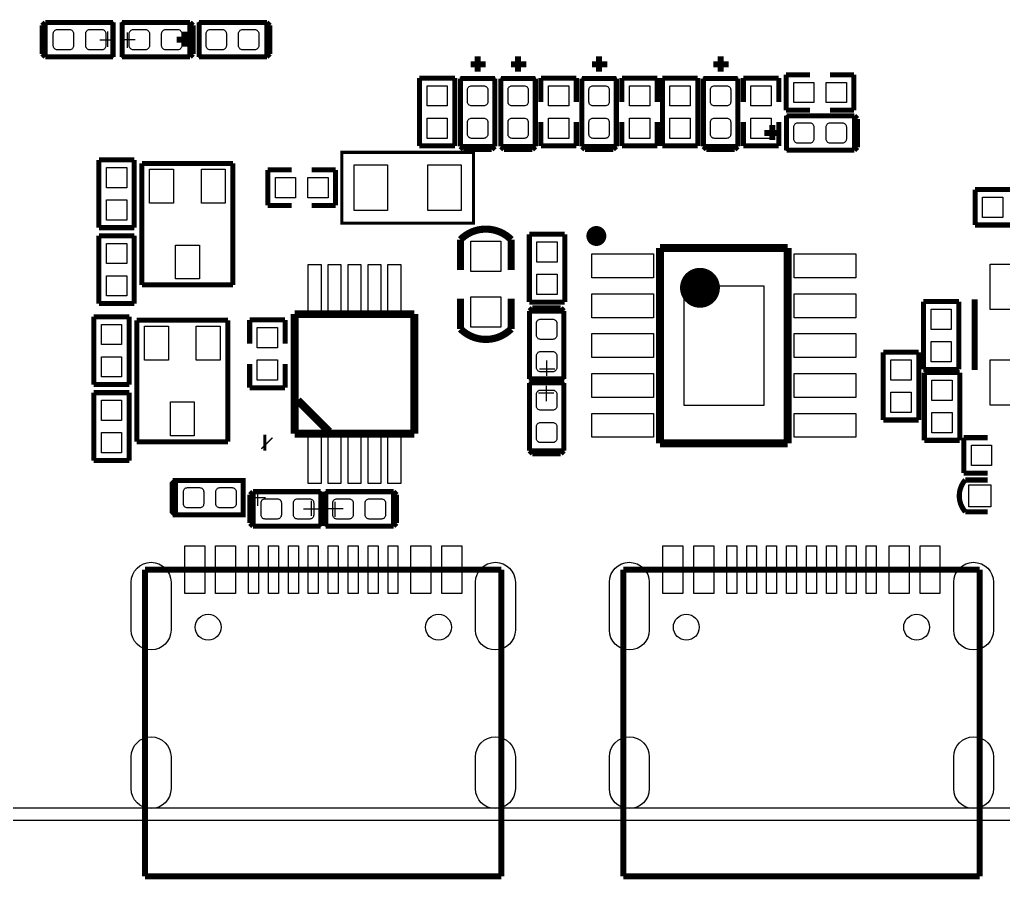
# Model space of a CAD drawing. Extents: x -68.5 to 22.8, y 26 to 103.8.
# Drawn here: x -40.15 to -15.47, y 27.25 to 48.82 of the extents above; entities that cross this region are included whole.
import ezdxf

# ---------------------------------------------------------------- set-up
doc = ezdxf.new("R2010")
doc.units = 0
for name, color, linetype in [('BG_OUTLINE', 2, 'CONTINUOUS'), ('PG_SILKSCREEN_TOP', 7, 'CONTINUOUS'), ('PIN_TOP', 84, 'CONTINUOUS'), ('RKI_ALL', 1, 'CONTINUOUS')]:
    doc.layers.add(name, color=color, linetype=linetype)

msp = doc.modelspace()

# ---------------------------------------------------------------- linework, layer by layer
at = {"layer": 'BG_OUTLINE'}
msp.add_lwpolyline([(-66.983102, 103.72598), (16.016986, 103.72598, -0.414199), (17.016984, 102.725982), (17.016984, 29.726128, -0.414243), (16.016986, 28.725876), (-41.66616, 28.725876)], format="xyb", dxfattribs=at)
at = {"layer": 'PG_SILKSCREEN_TOP'}
for points, const_width in [([(-39.5859, 48.67148), (-39.5097, 48.74768)], 0.127), ([(-39.5859, 47.96028), (-39.5859, 48.67148)], 0.127), ([(-39.5097, 47.88408), (-39.5097, 48.74768)], 0.127), ([(-39.5097, 48.74768), (-37.8079, 48.74768)], 0.127), ([(-37.8079, 48.74768), (-37.8079, 47.88408)], 0.127), ([(-37.5793, 48.74768), (-35.8775, 48.74768)], 0.127), ([(-37.5793, 47.88408), (-37.5793, 48.74768)], 0.127), ([(-35.8775, 48.74768), (-35.8775, 47.88408)], 0.127), ([(-35.8775, 48.74768), (-35.8013, 48.67148)], 0.127), ([(-35.8013, 48.67148), (-35.8013, 47.96028)], 0.127), ([(-35.6489, 48.74768), (-33.9471, 48.74768)], 0.127), ([(-35.6489, 47.88408), (-35.6489, 48.74768)], 0.127), ([(-33.9471, 48.74768), (-33.9471, 47.88408)], 0.127), ([(-33.9471, 48.74768), (-33.8709, 48.67148)], 0.127), ([(-33.8709, 48.67148), (-33.8709, 47.96028)], 0.127), ([(-36.2077, 48.31588), (-35.8267, 48.31588)], 0.1524), ([(-36.0045, 48.13808), (-36.0045, 48.51908)], 0.1524), ([(-39.5097, 47.88408), (-39.5859, 47.96028)], 0.127), ([(-37.8079, 47.88408), (-39.5097, 47.88408)], 0.127), ([(-35.8775, 47.88408), (-37.5793, 47.88408)], 0.127), ([(-35.8013, 47.96028), (-35.8775, 47.88408)], 0.127), ([(-33.9471, 47.88408), (-35.6489, 47.88408)], 0.127), ([(-33.8709, 47.96028), (-33.9471, 47.88408)], 0.127), ([(-28.658058, 47.897542), (-28.658058, 47.516542)], 0.1524), ([(-27.642058, 47.897542), (-27.642058, 47.516542)], 0.1524), ([(-25.610058, 47.897542), (-25.610058, 47.516542)], 0.1524), ([(-22.562058, 47.897542), (-22.562058, 47.516542)], 0.1524), ([(-28.835858, 47.694342), (-28.454858, 47.694342)], 0.1524), ([(-27.819858, 47.694342), (-27.438858, 47.694342)], 0.1524), ([(-25.787858, 47.694342), (-25.406858, 47.694342)], 0.1524), ([(-22.739858, 47.694342), (-22.358858, 47.694342)], 0.1524), ([(-30.118558, 47.351188), (-29.229558, 47.351188)], 0.127), ([(-30.118558, 45.649388), (-30.118558, 47.351188)], 0.127), ([(-29.229558, 47.351188), (-29.229558, 45.649388)], 0.127), ([(-29.089858, 45.636942), (-29.089858, 47.338742)], 0.127), ([(-29.089858, 47.338742), (-28.226258, 47.338742)], 0.127), ([(-28.226258, 47.338742), (-28.226258, 45.636942)], 0.127), ([(-28.073858, 45.636942), (-28.073858, 47.338742)], 0.127), ([(-28.073858, 47.338742), (-27.210258, 47.338742)], 0.127), ([(-27.210258, 47.338742), (-27.210258, 45.636942)], 0.127), ([(-27.070558, 46.754288), (-27.070558, 47.351188)], 0.127), ([(-27.070558, 47.351188), (-26.181558, 47.351188)], 0.127), ([(-26.181558, 47.351188), (-26.181558, 46.754288)], 0.127), ([(-26.041858, 45.636942), (-26.041858, 47.338742)], 0.127), ([(-26.041858, 47.338742), (-25.178258, 47.338742)], 0.127), ([(-25.178258, 47.338742), (-25.178258, 45.636942)], 0.127), ([(-25.038558, 46.754288), (-25.038558, 47.351188)], 0.127), ([(-25.038558, 47.351188), (-24.149558, 47.351188)], 0.127), ([(-24.149558, 47.351188), (-24.149558, 46.754288)], 0.127), ([(-24.022558, 47.351188), (-23.133558, 47.351188)], 0.127), ([(-24.022558, 45.649388), (-24.022558, 47.351188)], 0.127), ([(-23.133558, 47.351188), (-23.133558, 45.649388)], 0.127), ([(-22.993858, 45.636942), (-22.993858, 47.338742)], 0.127), ([(-22.993858, 47.338742), (-22.130258, 47.338742)], 0.127), ([(-22.130258, 47.338742), (-22.130258, 45.636942)], 0.127), ([(-21.990558, 46.754288), (-21.990558, 47.351188)], 0.127), ([(-21.990558, 47.351188), (-21.101558, 47.351188)], 0.127), ([(-21.101558, 47.351188), (-21.101558, 46.754288)], 0.127), ([(-20.9169, 46.5455), (-20.9169, 47.4345)], 0.127), ([(-20.9169, 47.4345), (-20.32, 47.4345)], 0.127), ([(-19.81581, 47.4345), (-19.2151, 47.4345)], 0.127), ([(-19.2151, 47.4345), (-19.2151, 46.5455)], 0.127), ([(-20.32, 46.5455), (-20.9169, 46.5455)], 0.127), ([(-20.9042, 46.4058), (-19.2024, 46.4058)], 0.127), ([(-20.9042, 45.5422), (-20.9042, 46.4058)], 0.127), ([(-19.2151, 46.5455), (-19.812, 46.5455)], 0.127), ([(-19.2024, 46.4058), (-19.2024, 45.5422)], 0.127), ([(-19.2024, 46.4058), (-19.1262, 46.3296)], 0.127), ([(-27.070558, 45.649388), (-27.070558, 46.246288)], 0.127), ([(-26.181558, 46.250352), (-26.181558, 45.649388)], 0.127), ([(-25.038558, 45.649388), (-25.038558, 46.246288)], 0.127), ([(-24.149558, 46.250352), (-24.149558, 45.649388)], 0.127), ([(-21.990558, 45.649388), (-21.990558, 46.246288)], 0.127), ([(-21.2598, 45.7962), (-21.2598, 46.1772)], 0.1524), ([(-21.101558, 46.250352), (-21.101558, 45.649388)], 0.127), ([(-19.1262, 46.3296), (-19.1262, 45.6184)], 0.127), ([(-21.463, 45.974), (-21.082, 45.974)], 0.1524), ([(-29.229558, 45.649388), (-30.118558, 45.649388)], 0.127), ([(-28.226258, 45.636942), (-29.089858, 45.636942)], 0.127), ([(-29.013658, 45.560742), (-29.089858, 45.636942)], 0.127), ([(-28.226258, 45.636942), (-28.302458, 45.560742)], 0.127), ([(-27.210258, 45.636942), (-28.073858, 45.636942)], 0.127), ([(-27.997658, 45.560742), (-28.073858, 45.636942)], 0.127), ([(-27.210258, 45.636942), (-27.286458, 45.560742)], 0.127), ([(-26.181558, 45.649388), (-27.070558, 45.649388)], 0.127), ([(-25.178258, 45.636942), (-26.041858, 45.636942)], 0.127), ([(-25.965658, 45.560742), (-26.041858, 45.636942)], 0.127), ([(-25.178258, 45.636942), (-25.254458, 45.560742)], 0.127), ([(-24.149558, 45.649388), (-25.038558, 45.649388)], 0.127), ([(-23.133558, 45.649388), (-24.022558, 45.649388)], 0.127), ([(-22.130258, 45.636942), (-22.993858, 45.636942)], 0.127), ([(-22.917658, 45.560742), (-22.993858, 45.636942)], 0.127), ([(-22.130258, 45.636942), (-22.206458, 45.560742)], 0.127), ([(-21.101558, 45.649388), (-21.990558, 45.649388)], 0.127), ([(-19.1262, 45.6184), (-19.2024, 45.5422)], 0.127), ([(-28.76296, 43.71086), (-28.76296, 45.48886), (-32.06496, 45.48886), (-32.06496, 43.71086), (-28.76296, 43.71086)], 0.0762), ([(-28.302458, 45.560742), (-29.013658, 45.560742)], 0.127), ([(-27.286458, 45.560742), (-27.997658, 45.560742)], 0.127), ([(-25.254458, 45.560742), (-25.965658, 45.560742)], 0.127), ([(-22.206458, 45.560742), (-22.917658, 45.560742)], 0.127), ([(-19.2024, 45.5422), (-20.9042, 45.5422)], 0.127), ([(-38.1635, 45.3009), (-37.2745, 45.3009)], 0.127), ([(-38.1635, 43.5991), (-38.1635, 45.3009)], 0.127), ([(-37.2745, 45.3009), (-37.2745, 43.5991)], 0.127), ([(-34.798, 45.212), (-37.084, 45.212)], 0.127), ([(-37.084, 45.212), (-37.084, 42.164)], 0.127), ([(-34.798, 42.164), (-34.798, 45.212)], 0.127), ([(-33.92424, 44.1579), (-33.92424, 45.0469)], 0.127), ([(-33.92424, 45.0469), (-33.32734, 45.0469)], 0.127), ([(-32.82315, 45.0469), (-32.22244, 45.0469)], 0.127), ([(-32.22244, 45.0469), (-32.22244, 44.1579)], 0.127), ([(-16.176498, 43.66641), (-16.176498, 44.55541)], 0.127), ([(-16.176498, 44.55541), (-14.474698, 44.55541)], 0.127), ([(-33.32734, 44.1579), (-33.92424, 44.1579)], 0.127), ([(-32.22244, 44.1579), (-32.81934, 44.1579)], 0.127), ([(-14.474698, 43.66641), (-16.176498, 43.66641)], 0.127), ([(-37.2745, 43.5991), (-38.1635, 43.5991)], 0.127), ([(-38.1635, 43.3959), (-37.2745, 43.3959)], 0.127), ([(-38.1635, 41.6941), (-38.1635, 43.3959)], 0.127), ([(-37.2745, 43.3959), (-37.2745, 41.6941)], 0.127), ([(-27.36088, 43.434), (-26.47188, 43.434)], 0.127), ([(-27.36088, 41.7322), (-27.36088, 43.434)], 0.127), ([(-26.47188, 43.434), (-26.47188, 41.7322)], 0.127), ([(-29.08808, 43.300142), (-29.08808, 42.538142)], 0.180086), ([(-27.81808, 43.300142), (-27.81808, 42.538142)], 0.180086), ([(-24.078946, 43.090084), (-20.879054, 43.090084)], 0.199898), ([(-24.078946, 38.189916), (-24.078946, 43.090084)], 0.199898), ([(-20.879054, 43.090084), (-20.879054, 38.189916)], 0.199898), ([(-37.084, 42.164), (-34.798, 42.164)], 0.127), ([(-37.2745, 41.6941), (-38.1635, 41.6941)], 0.127), ([(-29.08808, 41.058338), (-29.08808, 41.820338)], 0.180086), ([(-27.81808, 41.058338), (-27.81808, 41.820338)], 0.180086), ([(-26.47188, 41.7322), (-27.36088, 41.7322)], 0.127), ([(-17.471898, 41.7449), (-16.582898, 41.7449)], 0.127), ([(-17.471898, 40.0431), (-17.471898, 41.7449)], 0.127), ([(-16.582898, 41.7449), (-16.582898, 40.0431)], 0.127), ([(-16.182594, 40.024304), (-16.182594, 41.802304)], 0.1524), ([(-30.247336, 41.428924), (-33.247584, 41.428924)], 0.199898), ([(-33.247584, 41.428924), (-33.247584, 38.428676)], 0.199898), ([(-30.247336, 38.428676), (-30.247336, 41.428924)], 0.199898), ([(-27.35834, 41.506902), (-27.28214, 41.583102)], 0.127), ([(-27.35834, 39.805102), (-27.35834, 41.506902)], 0.127), ([(-27.35834, 41.506902), (-26.49474, 41.506902)], 0.127), ([(-27.28214, 41.583102), (-26.57094, 41.583102)], 0.127), ([(-26.57094, 41.583102), (-26.49474, 41.506902)], 0.127), ([(-26.49474, 41.506902), (-26.49474, 39.805102)], 0.127), ([(-38.2905, 41.3639), (-37.4015, 41.3639)], 0.127), ([(-38.2905, 39.6621), (-38.2905, 41.3639)], 0.127), ([(-37.4015, 41.3639), (-37.4015, 39.6621)], 0.127), ([(-34.925, 41.275), (-37.211, 41.275)], 0.127), ([(-37.211, 41.275), (-37.211, 38.227)], 0.127), ([(-34.925, 38.227), (-34.925, 41.275)], 0.127), ([(-34.3789, 40.68445), (-34.3789, 41.28516)], 0.127), ([(-34.3789, 41.28516), (-33.4899, 41.28516)], 0.127), ([(-33.4899, 41.28516), (-33.4899, 40.68826)], 0.127), ([(-18.4785, 38.7731), (-18.4785, 40.4749)], 0.127), ([(-18.4785, 40.4749), (-17.5895, 40.4749)], 0.127), ([(-17.5895, 40.4749), (-17.5895, 38.7731)], 0.127), ([(-34.3789, 39.58336), (-34.3789, 40.18026)], 0.127), ([(-33.4899, 40.18026), (-33.4899, 39.58336)], 0.127), ([(-16.582898, 40.0431), (-17.471898, 40.0431)], 0.127), ([(-17.449038, 39.96436), (-16.560038, 39.96436)], 0.127), ([(-17.449038, 38.26256), (-17.449038, 39.96436)], 0.127), ([(-16.560038, 39.96436), (-16.560038, 38.26256)], 0.127), ([(-26.49474, 39.805102), (-27.35834, 39.805102)], 0.127), ([(-27.35834, 38.001702), (-27.35834, 39.703502)], 0.127), ([(-27.35834, 39.703502), (-26.49474, 39.703502)], 0.127), ([(-26.49474, 39.703502), (-26.49474, 38.001702)], 0.127), ([(-37.4015, 39.6621), (-38.2905, 39.6621)], 0.127), ([(-38.2905, 39.4589), (-37.4015, 39.4589)], 0.127), ([(-38.2905, 37.7571), (-38.2905, 39.4589)], 0.127), ([(-37.4015, 39.4589), (-37.4015, 37.7571)], 0.127), ([(-33.4899, 39.58336), (-34.3789, 39.58336)], 0.127), ([(-33.16986, 39.2938), (-33.16986, 39.2684)], 0.199898), ([(-33.16986, 39.2684), (-32.38246, 38.481)], 0.199898), ([(-17.5895, 38.7731), (-18.4785, 38.7731)], 0.127), ([(-33.247584, 38.428676), (-30.247336, 38.428676)], 0.199898), ([(-37.211, 38.227), (-34.925, 38.227)], 0.127), ([(-34.03346, 38.2016), (-33.95726, 38.2016)], 0.40005), ([(-33.95726, 38.2016), (-33.93186, 38.1762)], 0.40005), ([(-20.879054, 38.189916), (-24.078946, 38.189916)], 0.199898), ([(-16.560038, 38.26256), (-17.449038, 38.26256)], 0.127), ([(-16.458438, 37.441124), (-16.458438, 38.330124)], 0.127), ([(-16.458438, 38.330124), (-15.861538, 38.330124)], 0.127), ([(-26.49474, 38.001702), (-27.35834, 38.001702)], 0.127), ([(-27.28214, 37.925502), (-27.35834, 38.001702)], 0.127), ([(-26.49474, 38.001702), (-26.57094, 37.925502)], 0.127), ([(-37.4015, 37.7571), (-38.2905, 37.7571)], 0.127), ([(-26.57094, 37.925502), (-27.28214, 37.925502)], 0.127), ([(-36.24326, 36.39058), (-36.31946, 36.46678), (-36.31946, 37.17798), (-36.24326, 37.25418)], 0.127), ([(-34.54146, 36.39058), (-36.24326, 36.39058), (-36.24326, 37.25418), (-34.54146, 37.25418), (-34.54146, 36.39058)], 0.127), ([(-15.857728, 37.441124), (-16.458438, 37.441124)], 0.127), ([(-15.857474, 37.26942), (-16.420338, 37.26942)], 0.130048), ([(-34.37128, 36.89858), (-34.29508, 36.97478)], 0.127), ([(-34.29508, 36.11118), (-34.29508, 36.97478)], 0.127), ([(-34.29508, 36.97478), (-32.59328, 36.97478)], 0.127), ([(-32.59328, 36.97478), (-32.59328, 36.11118)], 0.127), ([(-32.46882, 36.97478), (-30.76702, 36.97478)], 0.127), ([(-32.46882, 36.11118), (-32.46882, 36.97478)], 0.127), ([(-30.76702, 36.97478), (-30.76702, 36.11118)], 0.127), ([(-30.76702, 36.97478), (-30.69082, 36.89858)], 0.127), ([(-34.37128, 36.18738), (-34.37128, 36.89858)], 0.127), ([(-30.69082, 36.89858), (-30.69082, 36.18738)], 0.127), ([(-16.420338, 36.46932), (-15.857474, 36.46932)], 0.130048), ([(-34.29508, 36.11118), (-34.37128, 36.18738)], 0.127), ([(-32.59328, 36.11118), (-34.29508, 36.11118)], 0.127), ([(-30.76702, 36.11118), (-32.46882, 36.11118)], 0.127), ([(-30.69082, 36.18738), (-30.76702, 36.11118)], 0.127), ([(-28.06192, 35.018726), (-37.001704, 35.018726)], 0.150114), ([(-37.001704, 35.018726), (-37.001704, 27.323796)], 0.150114), ([(-28.06192, 27.323796), (-28.06192, 35.018726)], 0.150114), ([(-16.061944, 35.018726), (-25.001728, 35.018726)], 0.150114), ([(-25.001728, 35.018726), (-25.001728, 27.323796)], 0.150114), ([(-16.061944, 27.323796), (-16.061944, 35.018726)], 0.150114), ([(-37.001704, 27.323796), (-28.06192, 27.323796)], 0.150114), ([(-25.001728, 27.323796), (-16.061944, 27.323796)], 0.150114)]:
    msp.add_lwpolyline(points, dxfattribs=dict(at, const_width=const_width))
for points in [[(-39.497, 48.76038), (-39.497, 47.87138)], [(-37.7952, 47.87138), (-37.7952, 48.76038)], [(-37.592, 48.76038), (-37.592, 47.87138)], [(-35.8902, 47.87138), (-35.8902, 48.76038)], [(-35.6616, 48.76038), (-35.6616, 47.87138)], [(-33.9598, 47.87138), (-33.9598, 48.76038)], [(-37.9349, 48.13808), (-37.9349, 48.51908)], [(-37.4523, 48.49368), (-37.4523, 48.11268)], [(-38.1381, 48.31588), (-37.7571, 48.31588)], [(-37.2491, 48.31588), (-37.6301, 48.31588)], [(-28.213558, 47.351442), (-29.102558, 47.351442)], [(-27.197558, 47.351442), (-28.086558, 47.351442)], [(-25.165558, 47.351442), (-26.054558, 47.351442)], [(-22.117558, 47.351442), (-23.006558, 47.351442)], [(-20.9169, 46.4185), (-20.9169, 45.5295)], [(-19.2151, 45.5295), (-19.2151, 46.4185)], [(-29.102558, 45.649642), (-28.213558, 45.649642)], [(-28.086558, 45.649642), (-27.197558, 45.649642)], [(-26.054558, 45.649642), (-25.165558, 45.649642)], [(-23.006558, 45.649642), (-22.117558, 45.649642)], [(-26.48204, 41.494202), (-27.37104, 41.494202)], [(-26.92654, 40.262302), (-26.92654, 39.881302)], [(-27.10434, 40.059102), (-26.72334, 40.059102)], [(-27.37104, 39.792402), (-26.48204, 39.792402)], [(-26.48204, 39.716202), (-27.37104, 39.716202)], [(-26.92654, 39.246302), (-26.92654, 39.627302)], [(-26.74874, 39.449502), (-27.12974, 39.449502)], [(-27.37104, 38.014402), (-26.48204, 38.014402)], [(-36.23056, 37.26688), (-36.23056, 36.37788)], [(-34.52876, 36.37788), (-34.52876, 37.26688)], [(-33.98266, 36.82238), (-34.36366, 36.82238)], [(-34.28238, 36.98748), (-34.28238, 36.09848)], [(-34.18586, 37.00018), (-34.18586, 36.61918)], [(-32.58058, 36.09848), (-32.58058, 36.98748)], [(-32.48152, 36.98748), (-32.48152, 36.09848)], [(-30.77972, 36.09848), (-30.77972, 36.98748)], [(-33.02762, 36.54298), (-32.64662, 36.54298)], [(-32.82442, 36.36518), (-32.82442, 36.74618)], [(-32.03448, 36.54298), (-32.41548, 36.54298)], [(-32.23768, 36.72078), (-32.23768, 36.33978)]]:
    msp.add_lwpolyline(points, dxfattribs=at)
for points, const_width in [([(-27.81808, 43.300142, 0.414259), (-29.08808, 43.300142)], 0.180086), ([(-25.554178, 43.390058, -1.000058), (-25.80386, 43.390058, -0.999942), (-25.554178, 43.390058)], 0.249936), ([(-22.829012, 42.090086, -1.000141), (-23.329138, 42.090086, -0.999859), (-22.829012, 42.090086)], 0.500126), ([(-27.81808, 41.058338, -0.414259), (-29.08808, 41.058338)], 0.180086), ([(-16.420338, 37.26942, 0.377988), (-16.420338, 36.46932)], 0.130048)]:
    msp.add_lwpolyline(points, format="xyb", dxfattribs=dict(at, const_width=const_width))
at = {"layer": 'PIN_TOP'}
for points in [[(-38.7985, 48.46828), (-38.7985, 48.16348, -0.414214), (-38.9001, 48.06188), (-39.2049, 48.06188, -0.414214), (-39.3065, 48.16348), (-39.3065, 48.46828, -0.414214), (-39.2049, 48.56988), (-38.9001, 48.56988, -0.414214)], [(-37.9857, 48.46828), (-37.9857, 48.16348, -0.414214), (-38.0873, 48.06188), (-38.3921, 48.06188, -0.414214), (-38.4937, 48.16348), (-38.4937, 48.46828, -0.414214), (-38.3921, 48.56988), (-38.0873, 48.56988, -0.414214)], [(-37.4015, 48.16348), (-37.4015, 48.46828, -0.414214), (-37.2999, 48.56988), (-36.9951, 48.56988, -0.414214), (-36.8935, 48.46828), (-36.8935, 48.16348, -0.414214), (-36.9951, 48.06188), (-37.2999, 48.06188, -0.414214)], [(-36.5887, 48.16348), (-36.5887, 48.46828, -0.414214), (-36.4871, 48.56988), (-36.1823, 48.56988, -0.414214), (-36.0807, 48.46828), (-36.0807, 48.16348, -0.414214), (-36.1823, 48.06188), (-36.4871, 48.06188, -0.414214)], [(-35.4711, 48.16348), (-35.4711, 48.46828, -0.414214), (-35.3695, 48.56988), (-35.0647, 48.56988, -0.414214), (-34.9631, 48.46828), (-34.9631, 48.16348, -0.414214), (-35.0647, 48.06188), (-35.3695, 48.06188, -0.414214)], [(-34.6583, 48.16348), (-34.6583, 48.46828, -0.414214), (-34.5567, 48.56988), (-34.2519, 48.56988, -0.414214), (-34.1503, 48.46828), (-34.1503, 48.16348, -0.414214), (-34.2519, 48.06188), (-34.5567, 48.06188, -0.414214)], [(-28.810458, 47.160942), (-28.505658, 47.160942, -0.414214), (-28.404058, 47.059342), (-28.404058, 46.754542, -0.414214), (-28.505658, 46.652942), (-28.810458, 46.652942, -0.414214), (-28.912058, 46.754542), (-28.912058, 47.059342, -0.414214)], [(-27.794458, 47.160942), (-27.489658, 47.160942, -0.414214), (-27.388058, 47.059342), (-27.388058, 46.754542, -0.414214), (-27.489658, 46.652942), (-27.794458, 46.652942, -0.414214), (-27.896058, 46.754542), (-27.896058, 47.059342, -0.414214)], [(-25.762458, 47.160942), (-25.457658, 47.160942, -0.414214), (-25.356058, 47.059342), (-25.356058, 46.754542, -0.414214), (-25.457658, 46.652942), (-25.762458, 46.652942, -0.414214), (-25.864058, 46.754542), (-25.864058, 47.059342, -0.414214)], [(-22.714458, 47.160942), (-22.409658, 47.160942, -0.414214), (-22.308058, 47.059342), (-22.308058, 46.754542, -0.414214), (-22.409658, 46.652942), (-22.714458, 46.652942, -0.414214), (-22.816058, 46.754542), (-22.816058, 47.059342, -0.414214)], [(-28.810458, 46.348142), (-28.505658, 46.348142, -0.414214), (-28.404058, 46.246542), (-28.404058, 45.941742, -0.414214), (-28.505658, 45.840142), (-28.810458, 45.840142, -0.414214), (-28.912058, 45.941742), (-28.912058, 46.246542, -0.414214)], [(-27.794458, 46.348142), (-27.489658, 46.348142, -0.414214), (-27.388058, 46.246542), (-27.388058, 45.941742, -0.414214), (-27.489658, 45.840142), (-27.794458, 45.840142, -0.414214), (-27.896058, 45.941742), (-27.896058, 46.246542, -0.414214)], [(-25.762458, 46.348142), (-25.457658, 46.348142, -0.414214), (-25.356058, 46.246542), (-25.356058, 45.941742, -0.414214), (-25.457658, 45.840142), (-25.762458, 45.840142, -0.414214), (-25.864058, 45.941742), (-25.864058, 46.246542, -0.414214)], [(-22.714458, 46.348142), (-22.409658, 46.348142, -0.414214), (-22.308058, 46.246542), (-22.308058, 45.941742, -0.414214), (-22.409658, 45.840142), (-22.714458, 45.840142, -0.414214), (-22.816058, 45.941742), (-22.816058, 46.246542, -0.414214)], [(-20.7264, 45.8216), (-20.7264, 46.1264, -0.414214), (-20.6248, 46.228), (-20.32, 46.228, -0.414214), (-20.2184, 46.1264), (-20.2184, 45.8216, -0.414214), (-20.32, 45.72), (-20.6248, 45.72, -0.414214)], [(-19.9136, 45.8216), (-19.9136, 46.1264, -0.414214), (-19.812, 46.228), (-19.5072, 46.228, -0.414214), (-19.4056, 46.1264), (-19.4056, 45.8216, -0.414214), (-19.5072, 45.72), (-19.812, 45.72, -0.414214)], [(-26.77414, 40.795702), (-27.07894, 40.795702, -0.414214), (-27.18054, 40.897302), (-27.18054, 41.202102, -0.414214), (-27.07894, 41.303702), (-26.77414, 41.303702, -0.414214), (-26.67254, 41.202102), (-26.67254, 40.897302, -0.414214)], [(-26.77414, 39.982902), (-27.07894, 39.982902, -0.414214), (-27.18054, 40.084502), (-27.18054, 40.389302, -0.414214), (-27.07894, 40.490902), (-26.77414, 40.490902, -0.414214), (-26.67254, 40.389302), (-26.67254, 40.084502, -0.414214)], [(-27.07894, 39.525702), (-26.77414, 39.525702, -0.414214), (-26.67254, 39.424102), (-26.67254, 39.119302, -0.414214), (-26.77414, 39.017702), (-27.07894, 39.017702, -0.414214), (-27.18054, 39.119302), (-27.18054, 39.424102, -0.414214)], [(-27.07894, 38.712902), (-26.77414, 38.712902, -0.414214), (-26.67254, 38.611302), (-26.67254, 38.306502, -0.414214), (-26.77414, 38.204902), (-27.07894, 38.204902, -0.414214), (-27.18054, 38.306502), (-27.18054, 38.611302, -0.414214)], [(-35.53206, 36.97478), (-35.53206, 36.66998, -0.414214), (-35.63366, 36.56838), (-35.93846, 36.56838, -0.414214), (-36.04006, 36.66998), (-36.04006, 36.97478, -0.414214), (-35.93846, 37.07638), (-35.63366, 37.07638, -0.414214)], [(-34.71926, 36.97478), (-34.71926, 36.66998, -0.414214), (-34.82086, 36.56838), (-35.12566, 36.56838, -0.414214), (-35.22726, 36.66998), (-35.22726, 36.97478, -0.414214), (-35.12566, 37.07638), (-34.82086, 37.07638, -0.414214)], [(-33.58388, 36.69538), (-33.58388, 36.39058, -0.414214), (-33.68548, 36.28898), (-33.99028, 36.28898, -0.414214), (-34.09188, 36.39058), (-34.09188, 36.69538, -0.414214), (-33.99028, 36.79698), (-33.68548, 36.79698, -0.414214)], [(-32.77108, 36.69538), (-32.77108, 36.39058, -0.414214), (-32.87268, 36.28898), (-33.17748, 36.28898, -0.414214), (-33.27908, 36.39058), (-33.27908, 36.69538, -0.414214), (-33.17748, 36.79698), (-32.87268, 36.79698, -0.414214)], [(-32.29102, 36.39058), (-32.29102, 36.69538, -0.414214), (-32.18942, 36.79698), (-31.88462, 36.79698, -0.414214), (-31.78302, 36.69538), (-31.78302, 36.39058, -0.414214), (-31.88462, 36.28898), (-32.18942, 36.28898, -0.414214)], [(-31.47822, 36.39058), (-31.47822, 36.69538, -0.414214), (-31.37662, 36.79698), (-31.07182, 36.79698, -0.414214), (-30.97022, 36.69538), (-30.97022, 36.39058, -0.414214), (-31.07182, 36.28898), (-31.37662, 36.28898, -0.414214)], [(-36.351845, 34.703766), (-36.351845, 33.50387, -1), (-37.351843, 33.50387), (-37.351843, 34.703766, -1)], [(-27.711781, 34.703766), (-27.711781, 33.50387, -1), (-28.711779, 33.50387), (-28.711779, 34.703766, -1)], [(-24.351869, 34.703766), (-24.351869, 33.50387, -1), (-25.351867, 33.50387), (-25.351867, 34.703766, -1)], [(-15.711805, 34.703766), (-15.711805, 33.50387, -1), (-16.711803, 33.50387), (-16.711803, 34.703766, -1)], [(-36.351845, 30.32379), (-36.351845, 29.52369, -1), (-37.351843, 29.52369), (-37.351843, 30.32379, -1)], [(-27.711781, 30.32379), (-27.711781, 29.52369, -1), (-28.711779, 29.52369), (-28.711779, 30.32379, -1)], [(-24.351869, 30.32379), (-24.351869, 29.52369, -1), (-25.351867, 29.52369), (-25.351867, 30.32379, -1)], [(-15.711805, 30.32379), (-15.711805, 29.52369, -1), (-16.711803, 29.52369), (-16.711803, 30.32379, -1)]]:
    msp.add_lwpolyline(points, format="xyb", close=True, dxfattribs=at)
for points in [[(-29.420058, 46.652688), (-29.928058, 46.652688), (-29.928058, 47.160688), (-29.420058, 47.160688)], [(-26.372058, 46.652688), (-26.880058, 46.652688), (-26.880058, 47.160688), (-26.372058, 47.160688)], [(-24.340058, 46.652688), (-24.848058, 46.652688), (-24.848058, 47.160688), (-24.340058, 47.160688)], [(-23.324058, 46.652688), (-23.832058, 46.652688), (-23.832058, 47.160688), (-23.324058, 47.160688)], [(-21.292058, 46.652688), (-21.800058, 46.652688), (-21.800058, 47.160688), (-21.292058, 47.160688)], [(-20.2184, 47.244), (-20.2184, 46.736), (-20.7264, 46.736), (-20.7264, 47.244)], [(-19.4056, 47.244), (-19.4056, 46.736), (-19.9136, 46.736), (-19.9136, 47.244)], [(-29.420058, 45.839888), (-29.928058, 45.839888), (-29.928058, 46.347888), (-29.420058, 46.347888)], [(-26.372058, 45.839888), (-26.880058, 45.839888), (-26.880058, 46.347888), (-26.372058, 46.347888)], [(-24.340058, 45.839888), (-24.848058, 45.839888), (-24.848058, 46.347888), (-24.340058, 46.347888)], [(-23.324058, 45.839888), (-23.832058, 45.839888), (-23.832058, 46.347888), (-23.324058, 46.347888)], [(-21.292058, 45.839888), (-21.800058, 45.839888), (-21.800058, 46.347888), (-21.292058, 46.347888)], [(-30.92196, 45.17136), (-30.92196, 44.02836), (-31.76016, 44.02836), (-31.76016, 45.17136)], [(-29.06776, 45.17136), (-29.06776, 44.02836), (-29.90596, 44.02836), (-29.90596, 45.17136)], [(-37.465, 44.6024), (-37.973, 44.6024), (-37.973, 45.1104), (-37.465, 45.1104)], [(-36.291012, 44.213018), (-36.89096, 44.213018), (-36.89096, 45.062902), (-36.291012, 45.062902)], [(-34.99104, 44.213018), (-35.590988, 44.213018), (-35.590988, 45.062902), (-34.99104, 45.062902)], [(-33.22574, 44.8564), (-33.22574, 44.3484), (-33.73374, 44.3484), (-33.73374, 44.8564)], [(-32.41294, 44.8564), (-32.41294, 44.3484), (-32.92094, 44.3484), (-32.92094, 44.8564)], [(-37.465, 43.7896), (-37.973, 43.7896), (-37.973, 44.2976), (-37.465, 44.2976)], [(-15.477998, 44.36491), (-15.477998, 43.85691), (-15.985998, 43.85691), (-15.985998, 44.36491)], [(-37.465, 42.6974), (-37.973, 42.6974), (-37.973, 43.2054), (-37.465, 43.2054)], [(-28.83281, 43.257978), (-28.07335, 43.257978), (-28.07335, 42.498518), (-28.83281, 42.498518)], [(-26.66238, 42.7355), (-27.17038, 42.7355), (-27.17038, 43.2435), (-26.66238, 43.2435)], [(-35.641026, 42.313098), (-36.240974, 42.313098), (-36.240974, 43.162982), (-35.641026, 43.162982)], [(-25.793954, 42.340022), (-25.793954, 42.93997), (-24.244046, 42.93997), (-24.244046, 42.340022)], [(-20.713954, 42.340022), (-20.713954, 42.93997), (-19.164046, 42.93997), (-19.164046, 42.340022)], [(-32.907478, 41.378886), (-32.907478, 42.678858), (-32.587438, 42.678858), (-32.587438, 41.378886)], [(-32.407606, 41.378886), (-32.407606, 42.678858), (-32.087566, 42.678858), (-32.087566, 41.378886)], [(-31.90748, 41.378886), (-31.90748, 42.678858), (-31.58744, 42.678858), (-31.58744, 41.378886)], [(-31.407354, 41.378886), (-31.407354, 42.678858), (-31.087314, 42.678858), (-31.087314, 41.378886)], [(-30.907482, 41.378886), (-30.907482, 42.678858), (-30.587442, 42.678858), (-30.587442, 41.378886)], [(-15.799054, 42.6847), (-15.164054, 42.6847), (-15.164054, 41.5417), (-15.799054, 41.5417)], [(-37.465, 41.8846), (-37.973, 41.8846), (-37.973, 42.3926), (-37.465, 42.3926)], [(-26.66238, 41.9227), (-27.17038, 41.9227), (-27.17038, 42.4307), (-26.66238, 42.4307)], [(-23.478998, 39.139876), (-23.478998, 42.13987), (-21.479002, 42.13987), (-21.479002, 39.139876)], [(-28.83281, 41.859962), (-28.07335, 41.859962), (-28.07335, 41.100502), (-28.83281, 41.100502)], [(-25.793954, 41.340024), (-25.793954, 41.939972), (-24.244046, 41.939972), (-24.244046, 41.340024)], [(-20.713954, 41.340024), (-20.713954, 41.939972), (-19.164046, 41.939972), (-19.164046, 41.340024)], [(-16.773398, 41.0464), (-17.281398, 41.0464), (-17.281398, 41.5544), (-16.773398, 41.5544)], [(-37.592, 40.6654), (-38.1, 40.6654), (-38.1, 41.1734), (-37.592, 41.1734)], [(-36.418012, 40.276018), (-37.01796, 40.276018), (-37.01796, 41.125902), (-36.418012, 41.125902)], [(-35.11804, 40.276018), (-35.717988, 40.276018), (-35.717988, 41.125902), (-35.11804, 41.125902)], [(-34.1884, 41.09466), (-33.6804, 41.09466), (-33.6804, 40.58666), (-34.1884, 40.58666)], [(-25.793954, 40.340026), (-25.793954, 40.939974), (-24.244046, 40.939974), (-24.244046, 40.340026)], [(-20.713954, 40.340026), (-20.713954, 40.939974), (-19.164046, 40.939974), (-19.164046, 40.340026)], [(-16.773398, 40.2336), (-17.281398, 40.2336), (-17.281398, 40.7416), (-16.773398, 40.7416)], [(-37.592, 39.8526), (-38.1, 39.8526), (-38.1, 40.3606), (-37.592, 40.3606)], [(-34.1884, 40.28186), (-33.6804, 40.28186), (-33.6804, 39.77386), (-34.1884, 39.77386)], [(-18.288, 40.2844), (-17.78, 40.2844), (-17.78, 39.7764), (-18.288, 39.7764)], [(-15.799054, 40.284908), (-15.164054, 40.284908), (-15.164054, 39.141908), (-15.799054, 39.141908)], [(-25.793954, 39.340028), (-25.793954, 39.939976), (-24.244046, 39.939976), (-24.244046, 39.340028)], [(-20.713954, 39.340028), (-20.713954, 39.939976), (-19.164046, 39.939976), (-19.164046, 39.340028)], [(-16.750538, 39.26586), (-17.258538, 39.26586), (-17.258538, 39.77386), (-16.750538, 39.77386)], [(-37.592, 38.7604), (-38.1, 38.7604), (-38.1, 39.2684), (-37.592, 39.2684)], [(-18.288, 39.4716), (-17.78, 39.4716), (-17.78, 38.9636), (-18.288, 38.9636)], [(-35.768026, 38.376098), (-36.367974, 38.376098), (-36.367974, 39.225982), (-35.768026, 39.225982)], [(-25.793954, 38.34003), (-25.793954, 38.939978), (-24.244046, 38.939978), (-24.244046, 38.34003)], [(-20.713954, 38.34003), (-20.713954, 38.939978), (-19.164046, 38.939978), (-19.164046, 38.34003)], [(-16.750538, 38.45306), (-17.258538, 38.45306), (-17.258538, 38.96106), (-16.750538, 38.96106)], [(-37.592, 37.9476), (-38.1, 37.9476), (-38.1, 38.4556), (-37.592, 38.4556)], [(-32.907478, 37.178742), (-32.907478, 38.478714), (-32.587438, 38.478714), (-32.587438, 37.178742)], [(-32.407606, 37.178742), (-32.407606, 38.478714), (-32.087566, 38.478714), (-32.087566, 37.178742)], [(-31.90748, 37.178742), (-31.90748, 38.478714), (-31.58744, 38.478714), (-31.58744, 37.178742)], [(-31.407354, 37.178742), (-31.407354, 38.478714), (-31.087314, 38.478714), (-31.087314, 37.178742)], [(-30.907482, 37.178742), (-30.907482, 38.478714), (-30.587442, 38.478714), (-30.587442, 37.178742)], [(-16.267938, 37.631624), (-16.267938, 38.139624), (-15.759938, 38.139624), (-15.759938, 37.631624)], [(-16.332708, 36.594288), (-16.332708, 37.144198), (-15.782798, 37.144198), (-15.782798, 36.594288)], [(-36.00704, 34.418778), (-36.00704, 35.618674), (-35.506914, 35.618674), (-35.506914, 34.418778)], [(-35.232086, 34.418778), (-35.232086, 35.618674), (-34.73196, 35.618674), (-34.73196, 34.418778)], [(-34.40684, 34.418778), (-34.40684, 35.618674), (-34.156904, 35.618674), (-34.156904, 34.418778)], [(-33.906714, 34.418778), (-33.906714, 35.618674), (-33.656778, 35.618674), (-33.656778, 34.418778)], [(-33.406842, 34.418778), (-33.406842, 35.618674), (-33.156906, 35.618674), (-33.156906, 34.418778)], [(-32.906716, 34.418778), (-32.906716, 35.618674), (-32.65678, 35.618674), (-32.65678, 34.418778)], [(-32.406844, 34.418778), (-32.406844, 35.618674), (-32.156908, 35.618674), (-32.156908, 34.418778)], [(-31.906718, 34.418778), (-31.906718, 35.618674), (-31.656782, 35.618674), (-31.656782, 34.418778)], [(-31.406846, 34.418778), (-31.406846, 35.618674), (-31.15691, 35.618674), (-31.15691, 34.418778)], [(-30.90672, 34.418778), (-30.90672, 35.618674), (-30.656784, 35.618674), (-30.656784, 34.418778)], [(-30.331918, 34.418778), (-30.331918, 35.618674), (-29.831792, 35.618674), (-29.831792, 34.418778)], [(-29.556964, 34.418778), (-29.556964, 35.618674), (-29.056838, 35.618674), (-29.056838, 34.418778)], [(-24.007064, 34.418778), (-24.007064, 35.618674), (-23.506938, 35.618674), (-23.506938, 34.418778)], [(-23.23211, 34.418778), (-23.23211, 35.618674), (-22.731984, 35.618674), (-22.731984, 34.418778)], [(-22.406864, 34.418778), (-22.406864, 35.618674), (-22.156928, 35.618674), (-22.156928, 34.418778)], [(-21.906738, 34.418778), (-21.906738, 35.618674), (-21.656802, 35.618674), (-21.656802, 34.418778)], [(-21.406866, 34.418778), (-21.406866, 35.618674), (-21.15693, 35.618674), (-21.15693, 34.418778)], [(-20.90674, 34.418778), (-20.90674, 35.618674), (-20.656804, 35.618674), (-20.656804, 34.418778)], [(-20.406868, 34.418778), (-20.406868, 35.618674), (-20.156932, 35.618674), (-20.156932, 34.418778)], [(-19.906742, 34.418778), (-19.906742, 35.618674), (-19.656806, 35.618674), (-19.656806, 34.418778)], [(-19.40687, 34.418778), (-19.40687, 35.618674), (-19.156934, 35.618674), (-19.156934, 34.418778)], [(-18.906744, 34.418778), (-18.906744, 35.618674), (-18.656808, 35.618674), (-18.656808, 34.418778)], [(-18.331942, 34.418778), (-18.331942, 35.618674), (-17.831816, 35.618674), (-17.831816, 34.418778)], [(-17.556988, 34.418778), (-17.556988, 35.618674), (-17.056862, 35.618674), (-17.056862, 34.418778)]]:
    msp.add_lwpolyline(points, close=True, dxfattribs=at)
for centre in [(-35.421824, 33.57372), (-29.6418, 33.57372), (-23.421848, 33.57372), (-17.641824, 33.57372)]:
    msp.add_circle(centre, 0.324993, dxfattribs=at)
at = {"layer": 'RKI_ALL'}
msp.add_lwpolyline([(16.712184, 29.726128, -0.414256), (16.016986, 29.030676), (-42.456354, 29.030676), (-42.456354, 29.830776), (-48.066198, 29.830776), (-48.066198, 29.030676), (-66.983102, 29.030676, -0.414321), (-67.6783, 29.726128), (-67.6783, 102.725982, -0.414214), (-66.983102, 103.42118), (16.016986, 103.42118, -0.414192), (16.712184, 102.725982)], format="xyb", close=True, dxfattribs=at)

doc.saveas('drawing.dxf')
